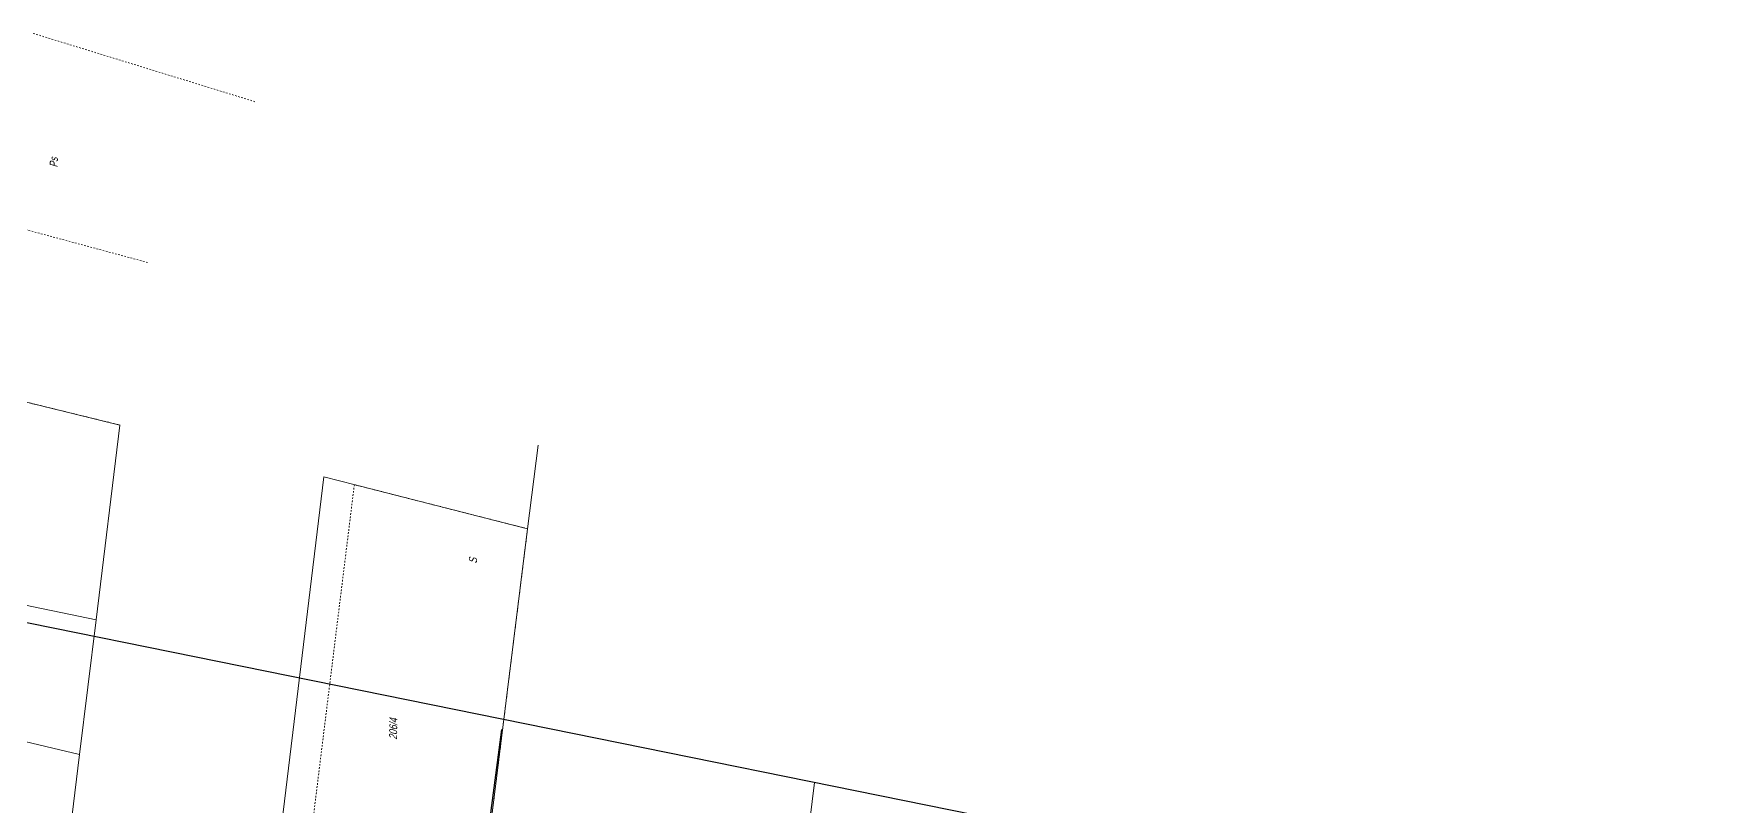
# Model space of a CAD drawing. Header units: millimetres. Extents: x 4848043 to 9699780, y 5827542 to 11659147.
# Drawn here: x 4849944 to 4850466, y 5829618 to 5829860 of the extents above; entities that cross this region are included whole.
import ezdxf

# ---------------------------------------------------------------- set-up
doc = ezdxf.new("R2010")
doc.units = ezdxf.units.MM
doc.header["$MEASUREMENT"] = 0
doc.linetypes.add('0', pattern=[0])
doc.linetypes.add('GUZ', pattern=[1, 0.5, -0.5])
for name, color, linetype, lineweight in [('EDZPD_L_0', 251, '0', 18), ('EDZTD_T_0', 7, '0', 25), ('EUZOU_T_0', 251, '0', 18), ('EUZPU_L_4', 251, 'GUZ', 18)]:
    doc.layers.add(name, color=color, linetype=linetype, lineweight=lineweight)
doc.layers.add('RYS layout', color=7, linetype='Continuous', lineweight=30, plot=False)
doc.layers.add('SZOPO_L_0', color=251, linetype='BGS')
doc.styles.get("Standard").update_dxf_attribs({"font": 'txt', "width": 0.8, "oblique": 15})
doc.linetypes.add('BGS', pattern='A,2.5,[133,ltypeshp.shx,S=0.2,R=0,X=0,Y=0],2.5', length=5)

msp = doc.modelspace()

# ---------------------------------------------------------------- linework, layer by layer
at = {"layer": 'EDZPD_L_0', "linetype": '0'}
for p, q in [((4849905.61, 5829753.53), (4849970.78, 5829737.6)), ((4849970.78, 5829737.6), (4849963.31, 5829676.73)), ((4850101.41, 5829731.33), (4850098.14, 5829705.17)), ((4850034.52, 5829721.36), (4850021.39, 5829613.18)), ((4850034.52, 5829721.36), (4850098.14, 5829705.17)), ((4849820.28, 5829706.39), (4849963.31, 5829676.73)), ((4850098.14, 5829705.17), (4850086.98, 5829615.47)), ((4849963.31, 5829676.73), (4849958.18, 5829634.63)), ((4849893.4, 5829649.85), (4849958.18, 5829634.63)), ((4849958.18, 5829634.63), (4849943.83, 5829517.63)), ((4850187.82, 5829625.89), (4850184.93, 5829602.84))]:
    msp.add_line(p, q, dxfattribs=at)
at = {"layer": 'EUZPU_L_4', "linetype": 'GUZ'}
for p, q in [((4849943.7, 5829860.01), (4850012.97, 5829838.67)), ((4849979.41, 5829788.42), (4849933.26, 5829800.88)), ((4849905.61, 5829753.53), (4849970.78, 5829737.6)), ((4850044.02, 5829718.95), (4850017.14, 5829500.96)), ((4850098.14, 5829705.17), (4850044.02, 5829718.95)), ((4850086.98, 5829615.47), (4850098.14, 5829705.17))]:
    msp.add_line(p, q, dxfattribs=at)
at = {"layer": 'RYS layout'}
msp.add_lwpolyline([(4850409.84, 5829290.05), (4849812.01, 5829411.31), (4849868.67, 5829690.63), (4850466.49, 5829569.37)], close=True, dxfattribs=at)
at = {"layer": 'SZOPO_L_0', "linetype": 'BGS'}
msp.add_line((4850086.12, 5829612.34), (4850090.06, 5829642.4), dxfattribs=at)

# ---------------------------------------------------------------- texts
at = {"layer": 'EDZTD_T_0', "insert": (4850056.18, 5829642.58), "char_height": 2.48, "attachment_point": 5, "rotation": 88.9772, "line_spacing_factor": 0.82}
msp.add_mtext('206/4', dxfattribs=at)
at = {"layer": 'EUZOU_T_0', "char_height": 2.5, "attachment_point": 5, "rotation": 88.9772, "line_spacing_factor": 0.82}
for s, insert in [('Ps', (4849950.12, 5829819.67)), ('S', (4850081.1, 5829695.19))]:
    msp.add_mtext(s, dxfattribs=dict(at, insert=insert))

doc.saveas('drawing.dxf')
